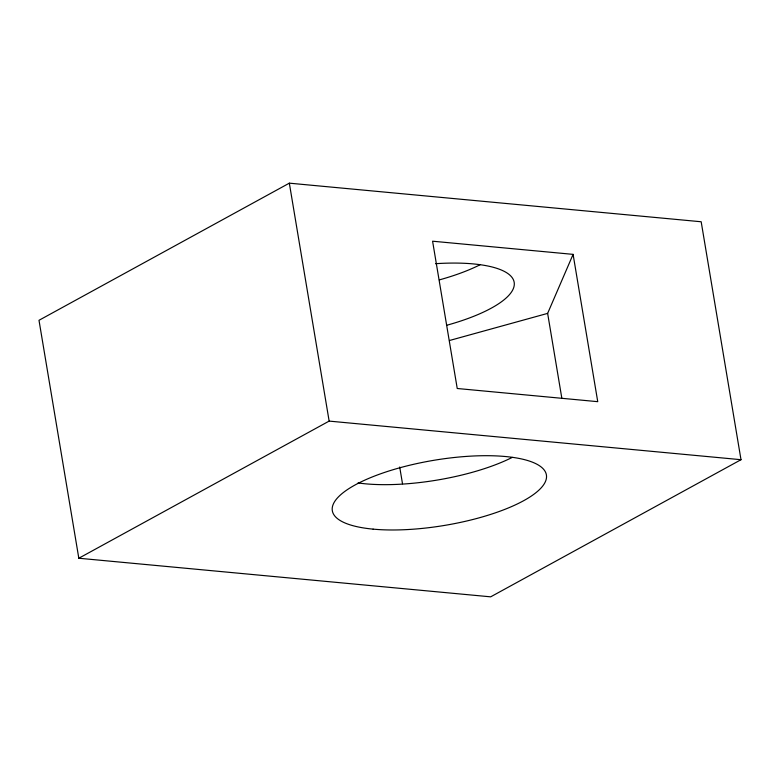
<?xml version="1.0" encoding="UTF-8"?>
<svg xmlns="http://www.w3.org/2000/svg" width="780" height="780" viewBox="0 0 780 780"><rect width="100%" height="100%" fill="white"/><g stroke="black" fill="none" stroke-linecap="round" stroke-linejoin="round"><path stroke-width="1.17" d="M561.863 398.414L547.638 313.385L573.095 254.368L432.588 241.205L457.236 388.498L597.743 401.671L573.095 254.368M289.331 183.163L39 320.297L78.819 558.236L490.669 596.837L741 459.703L701.181 221.764L289.331 183.163L329.14 421.102L78.819 558.236M449.456 340.509L547.638 313.385M329.14 421.102L741 459.703M399.701 467.015L402.509 483.776M512.265 457.392A108.527 32.994 -9.5 0 1 358.04 482.937M435.513 263.698A108.527 32.994 -9.5 0 1 514.137 282.126A108.527 32.994 -9.5 0 1 446.95 325.202M480.031 264.771A108.527 32.994 -9.5 0 1 439.364 279.883M373.094 529.133A108.527 32.994 -9.5 0 0 545.444 481.523A108.527 32.994 -9.5 0 0 399.535 467.854A108.527 32.994 -9.5 0 0 373.094 529.133"/></g></svg>
